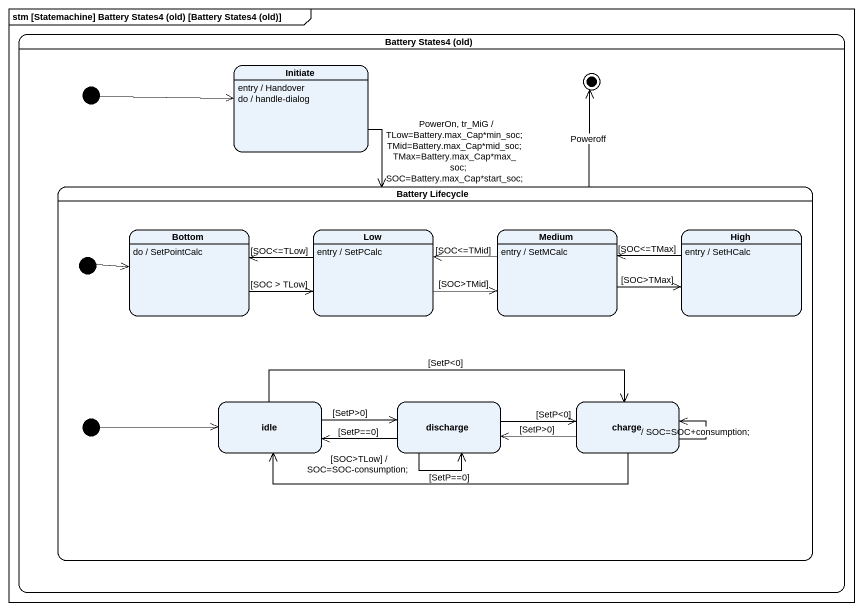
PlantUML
@startuml
mainframe stm [Statemachine] Battery States4 (old) [Battery States4 (old)]
hide empty description
state "Battery States4 (old)" as Battery_States4_old {
  state Initiate
  Initiate : entry / Handover
  Initiate : do / handle-dialog
  state "Battery Lifecycle" as Battery_Lifecycle {
    state "Bottom" as Bottom_
    Bottom_ : do / SetPointCalc
    state Low
    Low : entry / SetPCalc
    state Medium
    Medium : entry / SetMCalc
    state High
    High : entry / SetHCalc
    state initial2 <<start>>
    state initial3 <<start>>
    state idle
    state discharge
    state charge
  }
  [*] -right-> Initiate
  Battery_Lifecycle -up-> [*] : Poweroff
}
Initiate --> Battery_Lifecycle : PowerOn, tr_MiG / TLow=Battery.max_Cap*min_soc; TMid=Battery.max_Cap*mid_soc; TMax=Battery.max_Cap*max_soc; SOC=Battery.max_Cap*start_soc;
Bottom_ -right-> Low : [SOC > TLow]
Low -left-> Bottom_ : [SOC<=TLow]
Low -right-> Medium : [SOC>TMid]
Medium -left-> Low : [SOC<=TMid]
Medium -right-> High : [SOC>TMax]
High -left-> Medium : [SOC<=TMax]
initial2 -right-> Bottom_
initial3 -right-> idle
idle -right-> discharge : [SetP>0]
idle -right-> charge : [SetP<0]
discharge -left-> idle : [SetP==0]
discharge --> discharge : [SOC>TLow] / SOC=SOC-consumption;
discharge -right-> charge : [SetP<0]
charge -left-> idle : [SetP==0]
charge -left-> discharge : [SetP>0]
charge --> charge : / SOC=SOC+consumption;
@enduml
